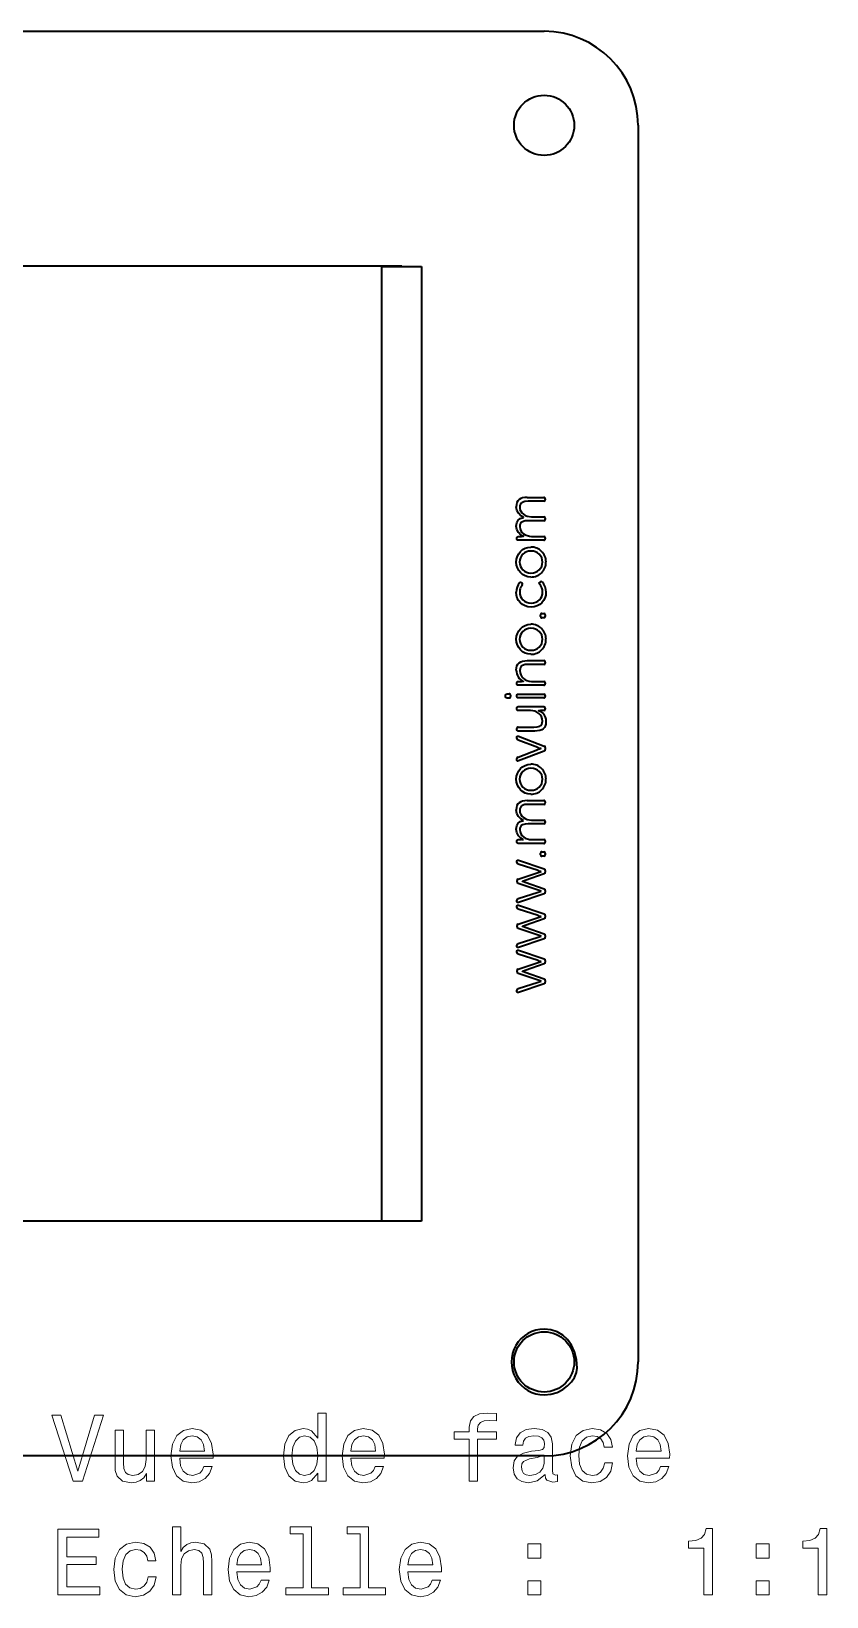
# Model space of a CAD drawing. Extents: x 465 to 886, y 287 to 578.
# Drawn here: x 595.4 to 637.7, y 375.1 to 458.4 of the extents above; entities that cross this region are included whole.
import ezdxf

# ---------------------------------------------------------------- set-up
doc = ezdxf.new("R2010")
doc.units = 0

msp = doc.modelspace()

# ---------------------------------------------------------------- linework, layer by layer
at = {"color": 7, "lineweight": 35}
for p, q in [((584.022, 458.381), (622.69, 458.381)), ((627.69, 453.381), (627.69, 387.621)), ((615.119, 445.883), (586.943, 445.883)), ((614.04, 445.876), (614.04, 395.118)), ((616.161, 445.876), (616.161, 395.112)), ((586.943, 395.118), (614.04, 395.118)), ((622.69, 382.621), (579.354, 382.621))]:
    msp.add_line(p, q, dxfattribs=at)
at = {"color": 7, "lineweight": 35, "ltscale": 0.026993}
msp.add_line((614.04, 445.876), (615.119, 445.876), dxfattribs=at)
at = {"color": 7, "lineweight": 35, "ltscale": 0.000154877}
for p, q in [((615.119, 445.876), (615.119, 445.883)), ((621.602, 423.792), (621.602, 423.798)), ((621.587, 416.41), (621.587, 416.416)), ((621.602, 415.382), (621.602, 415.388))]:
    msp.add_line(p, q, dxfattribs=at)
at = {"color": 7, "lineweight": 35, "ltscale": 0.026045}
msp.add_line((615.119, 445.876), (616.161, 445.876), dxfattribs=at)
at = {"color": 7, "lineweight": 35, "ltscale": 0.022168}
for p, q in [((621.794, 433.594), (622.681, 433.594)), ((621.794, 424.916), (622.681, 424.916)), ((621.794, 417.474), (622.681, 417.474))]:
    msp.add_line(p, q, dxfattribs=at)
at = {"color": 7, "lineweight": 35, "ltscale": 0.020894}
for p, q in [((622.681, 433.389), (621.845, 433.389)), ((622.681, 432.352), (621.845, 432.352)), ((622.681, 417.27), (621.845, 417.27)), ((622.681, 416.233), (621.845, 416.233))]:
    msp.add_line(p, q, dxfattribs=at)
at = {"color": 7, "lineweight": 35, "ltscale": 0.001352}
for p, q in [((622.756, 433.519), (622.756, 433.464)), ((621.244, 431.387), (621.244, 431.441)), ((621.244, 423.678), (621.244, 423.732)), ((622.756, 417.399), (622.756, 417.345))]:
    msp.add_line(p, q, dxfattribs=at)
at = {"color": 7, "lineweight": 35, "ltscale": 0.00015564}
for p, q in [((621.587, 432.529), (621.587, 432.536)), ((621.602, 431.501), (621.602, 431.508)), ((622.537, 420.236), (622.537, 420.242))]:
    msp.add_line(p, q, dxfattribs=at)
at = {"color": 7, "lineweight": 35, "ltscale": 0.01638}
for p, q in [((622.026, 432.557), (622.681, 432.557)), ((622.026, 431.517), (622.681, 431.517)), ((622.026, 416.437), (622.681, 416.437)), ((622.026, 415.397), (622.681, 415.397))]:
    msp.add_line(p, q, dxfattribs=at)
at = {"color": 7, "lineweight": 35, "ltscale": 0.001421}
for p, q in [((622.756, 432.484), (622.756, 432.427)), ((622.756, 424.841), (622.756, 424.784)), ((621.244, 422.337), (621.244, 422.394)), ((622.756, 416.365), (622.756, 416.308))]:
    msp.add_line(p, q, dxfattribs=at)
at = {"color": 7, "lineweight": 35, "ltscale": 0.004358}
for p, q in [((621.32, 431.513), (621.494, 431.513)), ((621.32, 423.804), (621.494, 423.804)), ((622.681, 422.268), (622.507, 422.268)), ((621.32, 415.394), (621.494, 415.394))]:
    msp.add_line(p, q, dxfattribs=at)
at = {"color": 7, "lineweight": 35, "ltscale": 0.034036}
for p, q in [((622.681, 431.312), (621.32, 431.312)), ((622.681, 423.603), (621.32, 423.603)), ((621.32, 423.137), (622.681, 423.137)), ((622.681, 422.932), (621.32, 422.932)), ((621.32, 422.467), (622.681, 422.467)), ((622.681, 415.193), (621.32, 415.193))]:
    msp.add_line(p, q, dxfattribs=at)
at = {"color": 7, "lineweight": 35, "ltscale": 0.00143}
for p, q in [((622.756, 431.445), (622.756, 431.387)), ((622.756, 423.735), (622.756, 423.678)), ((621.244, 423.008), (621.244, 423.065)), ((622.756, 423.065), (622.756, 423.008)), ((621.244, 421.243), (621.244, 421.3)), ((622.756, 415.325), (622.756, 415.268))]:
    msp.add_line(p, q, dxfattribs=at)
at = {"color": 7, "lineweight": 35, "ltscale": 0.000979538}
msp.add_line((621.482, 429.067), (621.515, 429.046), dxfattribs=at)
at = {"color": 7, "lineweight": 35, "ltscale": 0.000922733}
msp.add_line((622.467, 429.091), (622.498, 429.112), dxfattribs=at)
at = {"color": 7, "lineweight": 35, "ltscale": 0.00248}
for p, q in [((622.507, 427.254), (622.507, 427.354)), ((622.756, 427.354), (622.756, 427.254)), ((622.507, 414.583), (622.507, 414.682)), ((622.756, 414.682), (622.756, 414.583))]:
    msp.add_line(p, q, dxfattribs=at)
at = {"color": 7, "lineweight": 35, "ltscale": 0.002557}
for p, q in [((622.579, 427.426), (622.681, 427.426)), ((622.681, 427.182), (622.579, 427.182)), ((622.579, 414.754), (622.681, 414.754)), ((622.681, 414.511), (622.579, 414.511))]:
    msp.add_line(p, q, dxfattribs=at)
at = {"color": 7, "lineweight": 35, "ltscale": 0.020816}
msp.add_line((622.681, 424.712), (621.848, 424.712), dxfattribs=at)
at = {"color": 7, "lineweight": 35, "ltscale": 0.016605}
msp.add_line((622.017, 423.807), (622.681, 423.807), dxfattribs=at)
at = {"color": 7, "lineweight": 35, "ltscale": 0.001878}
for p, q in [((620.643, 422.999), (620.643, 423.074)), ((620.899, 423.074), (620.899, 422.999))]:
    msp.add_line(p, q, dxfattribs=at)
at = {"color": 7, "lineweight": 35, "ltscale": 0.002704}
for p, q in [((620.718, 423.146), (620.827, 423.146)), ((620.827, 422.926), (620.718, 422.926))]:
    msp.add_line(p, q, dxfattribs=at)
at = {"color": 7, "lineweight": 35, "ltscale": 0.016226}
msp.add_line((621.969, 422.262), (621.32, 422.262), dxfattribs=at)
at = {"color": 7, "lineweight": 35, "ltscale": 0.000145721}
msp.add_line((622.399, 422.277), (622.399, 422.271), dxfattribs=at)
at = {"color": 7, "lineweight": 35, "ltscale": 0.001353}
for p, q in [((622.756, 422.394), (622.756, 422.34)), ((621.244, 415.268), (621.244, 415.322))]:
    msp.add_line(p, q, dxfattribs=at)
at = {"color": 7, "lineweight": 35, "ltscale": 0.020808}
msp.add_line((621.32, 421.376), (622.152, 421.376), dxfattribs=at)
at = {"color": 7, "lineweight": 35, "ltscale": 0.001576}
for p, q in [((621.244, 420.774), (621.244, 420.837)), ((621.244, 414.18), (621.244, 414.243)), ((621.244, 412.115), (621.244, 412.178)), ((621.244, 411.788), (621.244, 411.851)), ((621.244, 409.723), (621.244, 409.786)), ((621.244, 409.395), (621.244, 409.458)), ((621.244, 407.33), (621.244, 407.393))]:
    msp.add_line(p, q, dxfattribs=at)
at = {"color": 7, "lineweight": 35, "ltscale": 0.028041}
msp.add_line((622.353, 420.296), (621.304, 420.693), dxfattribs=at)
at = {"color": 7, "lineweight": 35, "ltscale": 0.02216}
msp.add_line((622.206, 421.171), (621.32, 421.171), dxfattribs=at)
at = {"color": 7, "lineweight": 35, "ltscale": 0.036629}
msp.add_line((621.332, 420.898), (622.699, 420.372), dxfattribs=at)
at = {"color": 7, "lineweight": 35, "ltscale": 0.001653}
msp.add_line((621.244, 419.638), (621.244, 419.704), dxfattribs=at)
at = {"color": 7, "lineweight": 35, "ltscale": 0.028065}
msp.add_line((621.304, 419.786), (622.353, 420.185), dxfattribs=at)
at = {"color": 7, "lineweight": 35, "ltscale": 0.036627}
msp.add_line((622.699, 420.107), (621.332, 419.581), dxfattribs=at)
at = {"color": 7, "lineweight": 35, "ltscale": 0.002472}
msp.add_line((622.756, 420.29), (622.756, 420.191), dxfattribs=at)
at = {"color": 7, "lineweight": 35, "ltscale": 0.027964}
for p, q in [((622.371, 413.75), (621.307, 414.096)), ((622.371, 411.358), (621.307, 411.703)), ((622.371, 408.965), (621.307, 409.311))]:
    msp.add_line(p, q, dxfattribs=at)
at = {"color": 7, "lineweight": 35, "ltscale": 0.036023}
for p, q in [((621.328, 414.303), (622.693, 413.84)), ((622.693, 412.515), (621.328, 412.052)), ((621.328, 411.911), (622.693, 411.448)), ((622.693, 410.122), (621.328, 409.66)), ((621.328, 409.518), (622.693, 409.055)), ((622.693, 407.73), (621.328, 407.267))]:
    msp.add_line(p, q, dxfattribs=at)
at = {"color": 7, "lineweight": 35, "ltscale": 0.002325}
for p, q in [((622.756, 413.756), (622.756, 413.663)), ((622.756, 411.364), (622.756, 411.271)), ((622.756, 408.971), (622.756, 408.878))]:
    msp.add_line(p, q, dxfattribs=at)
at = {"color": 7, "lineweight": 35, "ltscale": 0.001801}
for p, q in [((621.25, 413.143), (621.25, 413.215)), ((621.25, 410.751), (621.25, 410.823))]:
    msp.add_line(p, q, dxfattribs=at)
at = {"color": 7, "lineweight": 35, "ltscale": 0.027938}
for p, q in [((621.311, 413.299), (622.371, 413.651)), ((621.311, 410.907), (622.371, 411.259)), ((621.311, 408.514), (622.371, 408.866))]:
    msp.add_line(p, q, dxfattribs=at)
at = {"color": 7, "lineweight": 35, "ltscale": 0.027936}
for p, q in [((622.371, 412.707), (621.311, 413.059)), ((622.371, 410.315), (621.311, 410.666))]:
    msp.add_line(p, q, dxfattribs=at)
at = {"color": 7, "lineweight": 35, "ltscale": 0.000146484}
for p, q in [((621.518, 413.182), (621.518, 413.176)), ((622.534, 413.699), (622.534, 413.705)), ((622.534, 412.653), (622.534, 412.659)), ((622.534, 411.307), (622.534, 411.313)), ((621.518, 410.79), (621.518, 410.784)), ((622.534, 410.261), (622.534, 410.267)), ((622.534, 408.914), (622.534, 408.92)), ((621.518, 408.397), (621.518, 408.391)), ((622.534, 407.868), (622.534, 407.874))]:
    msp.add_line(p, q, dxfattribs=at)
at = {"color": 7, "lineweight": 35, "ltscale": 0.026805}
for p, q in [((622.693, 413.579), (621.68, 413.227)), ((622.693, 411.187), (621.68, 410.835)), ((622.693, 408.794), (621.68, 408.442))]:
    msp.add_line(p, q, dxfattribs=at)
at = {"color": 7, "lineweight": 35, "ltscale": 0.02678}
for p, q in [((621.68, 413.128), (622.693, 412.779)), ((621.68, 410.736), (622.693, 410.387)), ((621.68, 408.343), (622.693, 407.994))]:
    msp.add_line(p, q, dxfattribs=at)
at = {"color": 7, "lineweight": 35, "ltscale": 0.001467}
for p, q in [((622.371, 413.651), (622.427, 413.669)), ((622.371, 411.259), (622.427, 411.277)), ((622.371, 408.866), (622.427, 408.884))]:
    msp.add_line(p, q, dxfattribs=at)
at = {"color": 7, "lineweight": 35, "ltscale": 0.002766}
for p, q in [((622.427, 413.669), (622.534, 413.699)), ((622.427, 411.277), (622.534, 411.307)), ((622.427, 408.884), (622.534, 408.914))]:
    msp.add_line(p, q, dxfattribs=at)
at = {"color": 7, "lineweight": 35, "ltscale": 0.027966}
for p, q in [((621.307, 412.262), (622.371, 412.608)), ((621.307, 409.87), (622.371, 410.216)), ((621.307, 407.477), (622.371, 407.823))]:
    msp.add_line(p, q, dxfattribs=at)
at = {"color": 7, "lineweight": 35, "ltscale": 0.001469}
for p, q in [((622.427, 412.689), (622.371, 412.707)), ((622.427, 410.297), (622.371, 410.315)), ((622.427, 407.904), (622.371, 407.922))]:
    msp.add_line(p, q, dxfattribs=at)
at = {"color": 7, "lineweight": 35, "ltscale": 0.004211}
for p, q in [((622.371, 412.608), (622.534, 412.653)), ((622.371, 410.216), (622.534, 410.261)), ((622.371, 407.823), (622.534, 407.868))]:
    msp.add_line(p, q, dxfattribs=at)
at = {"color": 7, "lineweight": 35, "ltscale": 0.002764}
for p, q in [((622.534, 412.659), (622.427, 412.689)), ((622.534, 410.267), (622.427, 410.297))]:
    msp.add_line(p, q, dxfattribs=at)
at = {"color": 7, "lineweight": 35, "ltscale": 0.002334}
for p, q in [((622.756, 412.695), (622.756, 412.602)), ((622.756, 410.303), (622.756, 410.21))]:
    msp.add_line(p, q, dxfattribs=at)
at = {"color": 7, "lineweight": 35, "ltscale": 0.0018}
msp.add_line((621.25, 408.358), (621.25, 408.43), dxfattribs=at)
at = {"color": 7, "lineweight": 35, "ltscale": 0.027935}
msp.add_line((622.371, 407.922), (621.311, 408.274), dxfattribs=at)
at = {"color": 7, "lineweight": 35, "ltscale": 0.002765}
msp.add_line((622.534, 407.874), (622.427, 407.904), dxfattribs=at)
at = {"color": 7, "lineweight": 35, "ltscale": 0.002335}
msp.add_line((622.756, 407.91), (622.756, 407.817), dxfattribs=at)
at = {"color": 7, "lineweight": 35, "ltscale": 0.000172424}
msp.add_line((614.04, 395.112), (614.04, 395.118), dxfattribs=at)
at = {"color": 7, "lineweight": 35, "ltscale": 0.053038}
msp.add_line((616.161, 395.112), (614.04, 395.112), dxfattribs=at)
at = {"color": 7, "lineweight": 35}
for points in [[(621.587, 432.536), (621.447, 432.621), (621.326, 432.75), (621.24, 432.91), (621.208, 433.092)], [(621.845, 433.389), (621.671, 433.377), (621.528, 433.329), (621.473, 433.286), (621.431, 433.23), (621.404, 433.157), (621.395, 433.064)], [(621.395, 433.064), (621.408, 432.955), (621.449, 432.857), (621.512, 432.77), (621.593, 432.696), (621.689, 432.637), (621.796, 432.593), (622.026, 432.557)], [(621.208, 432.064), (621.232, 432.249), (621.303, 432.385), (621.421, 432.477), (621.587, 432.529)], [(621.602, 431.508), (621.455, 431.592), (621.328, 431.724), (621.241, 431.886), (621.217, 431.974), (621.208, 432.064)], [(621.845, 432.352), (621.68, 432.343), (621.536, 432.301), (621.478, 432.261), (621.434, 432.205), (621.405, 432.131), (621.394, 432.033)], [(621.244, 431.441), (621.253, 431.482), (621.278, 431.506), (621.32, 431.513)], [(621.32, 431.312), (621.278, 431.321), (621.253, 431.346), (621.244, 431.387)], [(621.394, 432.033), (621.409, 431.924), (621.45, 431.823), (621.514, 431.734), (621.596, 431.659), (621.692, 431.599), (621.912, 431.526), (622.026, 431.517)], [(621.208, 430.155), (621.224, 430.315), (621.268, 430.466), (621.339, 430.602), (621.434, 430.72), (621.549, 430.817), (621.682, 430.891), (621.83, 430.938), (621.993, 430.955)], [(621.993, 430.744), (621.868, 430.732), (621.754, 430.697), (621.651, 430.643), (621.563, 430.571), (621.491, 430.485), (621.437, 430.385), (621.403, 430.274), (621.391, 430.157), (621.403, 430.039), (621.437, 429.928), (621.491, 429.828), (621.563, 429.742), (621.651, 429.67), (621.754, 429.615), (621.868, 429.58), (621.993, 429.569)], [(621.993, 429.569), (622.12, 429.58), (622.238, 429.615), (622.343, 429.67), (622.433, 429.742), (622.507, 429.828), (622.562, 429.928), (622.597, 430.039), (622.609, 430.157), (622.597, 430.274), (622.562, 430.385), (622.507, 430.485), (622.433, 430.571), (622.343, 430.643), (622.238, 430.697), (622.12, 430.732), (621.993, 430.744)], [(621.993, 429.358), (621.831, 429.374), (621.682, 429.422), (621.549, 429.496), (621.434, 429.593), (621.339, 429.71), (621.268, 429.845), (621.224, 429.995), (621.208, 430.155)], [(621.38, 429.058), (621.41, 429.083), (621.444, 429.086), (621.482, 429.067)], [(622.45, 428.992), (622.432, 429.028), (622.438, 429.061), (622.467, 429.091)], [(622.002, 427.762), (621.834, 427.778), (621.682, 427.824), (621.546, 427.897), (621.431, 427.993), (621.337, 428.109), (621.267, 428.243), (621.223, 428.394), (621.208, 428.556)], [(621.392, 428.562), (621.403, 428.442), (621.437, 428.33), (621.49, 428.23), (621.561, 428.143), (621.65, 428.072), (621.754, 428.018), (621.872, 427.984), (622.002, 427.973)], [(622.002, 427.973), (622.131, 427.984), (622.248, 428.018), (622.352, 428.072), (622.439, 428.143), (622.51, 428.23), (622.564, 428.331), (622.598, 428.443), (622.609, 428.565)], [(622.792, 428.556), (622.778, 428.393), (622.735, 428.242), (622.666, 428.106), (622.573, 427.989), (622.458, 427.894), (622.323, 427.823), (622.171, 427.778), (622.002, 427.762)], [(621.208, 426.049), (621.224, 426.21), (621.268, 426.36), (621.339, 426.496), (621.434, 426.614), (621.549, 426.712), (621.682, 426.786), (621.83, 426.833), (621.993, 426.849)], [(621.993, 426.639), (621.868, 426.626), (621.754, 426.592), (621.651, 426.537), (621.563, 426.466), (621.491, 426.379), (621.437, 426.28), (621.403, 426.169), (621.391, 426.052), (621.403, 425.934), (621.437, 425.822), (621.491, 425.722), (621.563, 425.636), (621.651, 425.565), (621.754, 425.51), (621.868, 425.475), (621.993, 425.463)], [(621.993, 425.463), (622.12, 425.475), (622.238, 425.51), (622.343, 425.565), (622.433, 425.636), (622.507, 425.722), (622.562, 425.822), (622.597, 425.934), (622.609, 426.052), (622.597, 426.169), (622.562, 426.28), (622.507, 426.379), (622.433, 426.466), (622.343, 426.537), (622.238, 426.592), (622.12, 426.626), (621.993, 426.639)], [(621.993, 425.253), (621.831, 425.269), (621.682, 425.316), (621.549, 425.39), (621.434, 425.487), (621.339, 425.605), (621.268, 425.74), (621.224, 425.889), (621.208, 426.049)], [(621.208, 424.408), (621.218, 424.538), (621.247, 424.646), (621.295, 424.733), (621.362, 424.802), (621.445, 424.854), (621.546, 424.889), (621.794, 424.916)], [(621.848, 424.712), (621.677, 424.701), (621.534, 424.656), (621.479, 424.614), (621.437, 424.555), (621.41, 424.479), (621.401, 424.381)], [(621.244, 423.732), (621.253, 423.772), (621.278, 423.796), (621.32, 423.804)], [(621.401, 424.381), (621.412, 424.265), (621.447, 424.156), (621.503, 424.058), (621.577, 423.974), (621.667, 423.905), (621.772, 423.852), (621.889, 423.819), (622.017, 423.807)], [(620.643, 423.074), (620.652, 423.114), (620.677, 423.138), (620.718, 423.146)], [(620.718, 422.926), (620.677, 422.934), (620.652, 422.958), (620.643, 422.999)], [(621.32, 423.603), (621.278, 423.611), (621.253, 423.636), (621.244, 423.678)], [(621.244, 423.065), (621.253, 423.105), (621.278, 423.129), (621.32, 423.137)], [(621.32, 422.932), (621.278, 422.941), (621.253, 422.966), (621.244, 423.008)], [(621.244, 422.394), (621.253, 422.435), (621.278, 422.459), (621.32, 422.467)], [(621.32, 422.262), (621.278, 422.27), (621.253, 422.296), (621.244, 422.337)], [(622.6, 421.703), (622.586, 421.826), (622.547, 421.936), (622.487, 422.032), (622.408, 422.112), (622.313, 422.176), (622.206, 422.223), (622.09, 422.252), (621.969, 422.262)], [(622.399, 422.271), (622.522, 422.201), (622.651, 422.077), (622.751, 421.903), (622.782, 421.796), (622.792, 421.676)], [(621.32, 421.171), (621.278, 421.179), (621.253, 421.203), (621.244, 421.243)], [(622.152, 421.376), (622.324, 421.386), (622.466, 421.43), (622.522, 421.471), (622.564, 421.529), (622.591, 421.606), (622.6, 421.703)], [(622.792, 421.676), (622.782, 421.542), (622.751, 421.432), (622.708, 421.352), (622.648, 421.288), (622.566, 421.236), (622.465, 421.2), (622.206, 421.171)], [(621.244, 420.837), (621.249, 420.872), (621.254, 420.884), (621.266, 420.898), (621.283, 420.904), (621.332, 420.898)], [(621.332, 419.581), (621.284, 419.574), (621.267, 419.581), (621.249, 419.606), (621.244, 419.638)], [(621.208, 418.607), (621.224, 418.768), (621.268, 418.918), (621.339, 419.054), (621.434, 419.172), (621.549, 419.27), (621.682, 419.343), (621.83, 419.39), (621.993, 419.407)], [(621.993, 419.196), (621.868, 419.184), (621.754, 419.15), (621.651, 419.095), (621.563, 419.023), (621.491, 418.937), (621.437, 418.837), (621.403, 418.727), (621.391, 418.61), (621.403, 418.492), (621.437, 418.38), (621.491, 418.28), (621.563, 418.194), (621.651, 418.122), (621.754, 418.067), (621.868, 418.033), (621.993, 418.021)], [(621.993, 418.021), (622.12, 418.033), (622.238, 418.067), (622.343, 418.122), (622.433, 418.194), (622.507, 418.28), (622.562, 418.38), (622.597, 418.492), (622.609, 418.61), (622.597, 418.727), (622.562, 418.837), (622.507, 418.937), (622.433, 419.023), (622.343, 419.095), (622.238, 419.15), (622.12, 419.184), (621.993, 419.196)], [(621.993, 417.81), (621.831, 417.826), (621.682, 417.874), (621.549, 417.948), (621.434, 418.045), (621.339, 418.163), (621.268, 418.297), (621.224, 418.447), (621.208, 418.607)], [(621.845, 417.27), (621.671, 417.258), (621.528, 417.21), (621.473, 417.167), (621.431, 417.11), (621.404, 417.037), (621.395, 416.945)], [(621.587, 416.416), (621.447, 416.502), (621.326, 416.631), (621.24, 416.79), (621.208, 416.972)], [(621.208, 415.944), (621.232, 416.13), (621.303, 416.266), (621.421, 416.358), (621.587, 416.41)], [(621.845, 416.233), (621.68, 416.224), (621.536, 416.182), (621.478, 416.141), (621.434, 416.085), (621.405, 416.011), (621.394, 415.914)], [(621.395, 416.945), (621.408, 416.836), (621.449, 416.738), (621.512, 416.651), (621.593, 416.577), (621.689, 416.517), (621.796, 416.473), (622.026, 416.437)], [(621.602, 415.388), (621.455, 415.472), (621.328, 415.605), (621.241, 415.767), (621.217, 415.855), (621.208, 415.944)], [(621.244, 415.322), (621.253, 415.362), (621.278, 415.386), (621.32, 415.394)], [(621.394, 415.914), (621.409, 415.805), (621.45, 415.704), (621.514, 415.615), (621.596, 415.54), (621.692, 415.48), (621.912, 415.407), (622.026, 415.397)], [(621.32, 415.193), (621.278, 415.201), (621.253, 415.226), (621.244, 415.268)], [(621.244, 414.243), (621.254, 414.287), (621.282, 414.307), (621.328, 414.303)], [(621.328, 412.052), (621.282, 412.048), (621.254, 412.069), (621.244, 412.115)], [(621.244, 411.851), (621.254, 411.895), (621.282, 411.915), (621.328, 411.911)], [(621.328, 409.66), (621.282, 409.656), (621.254, 409.677), (621.244, 409.723)], [(621.244, 409.458), (621.254, 409.502), (621.282, 409.522), (621.328, 409.518)], [(621.328, 407.267), (621.282, 407.263), (621.254, 407.284), (621.244, 407.33)], [(624.455, 387.296), (624.419, 387.755), (624.317, 388.164), (624.156, 388.518), (623.942, 388.816), (623.683, 389.053), (623.386, 389.226), (623.058, 389.332), (622.705, 389.368)], [(622.705, 385.869), (623.058, 385.904), (623.386, 386.001), (623.683, 386.151), (623.942, 386.341), (624.156, 386.562), (624.317, 386.801), (624.419, 387.05), (624.455, 387.296)]]:
    msp.add_lwpolyline(points, dxfattribs=at)
at = {"color": 7, "lineweight": 13}
for points in [[(598.766, 384.784), (597.889, 381.804), (596.986, 384.784), (596.507, 384.784), (597.637, 381.279), (598.141, 381.279), (599.245, 384.784)], [(610.653, 381.698), (610.653, 381.279), (611.097, 381.279), (611.097, 384.9), (610.658, 384.9), (610.658, 383.574), (610.32, 383.957), (610.113, 384.048), (609.876, 384.083), (609.448, 383.983), (609.115, 383.7), (608.898, 383.246), (608.822, 382.636), (608.898, 382.026), (609.115, 381.567), (609.448, 381.279), (609.876, 381.184), (610.113, 381.219), (610.325, 381.31)], [(618.712, 383.519), (618.712, 381.279), (619.156, 381.279), (619.156, 383.519), (620.165, 383.519), (620.165, 383.897), (619.156, 383.897), (619.156, 384.063), (619.191, 384.265), (619.307, 384.401), (619.504, 384.482), (619.786, 384.512), (620.165, 384.492), (620.165, 384.875), (619.685, 384.9), (619.252, 384.855), (618.949, 384.719), (618.768, 384.482), (618.712, 384.144), (618.712, 383.897), (617.9, 383.897), (617.9, 383.519)], [(601.969, 383.988), (601.525, 383.988), (601.525, 382.424), (601.474, 382.061), (601.328, 381.799), (601.101, 381.637), (600.804, 381.587), (600.567, 381.627), (600.415, 381.748), (600.33, 381.955), (600.309, 382.248), (600.309, 383.988), (599.866, 383.988), (599.866, 382.207), (599.881, 381.849), (599.977, 381.552), (600.269, 381.279), (600.738, 381.184), (600.99, 381.219), (601.207, 381.31), (601.394, 381.466), (601.545, 381.693), (601.545, 381.279), (601.969, 381.279)], [(603.305, 382.505), (605.08, 382.505), (605.085, 382.712), (605.005, 383.292), (604.783, 383.725), (604.43, 383.988), (603.961, 384.083), (603.502, 383.983), (603.149, 383.7), (602.922, 383.241), (602.841, 382.636), (602.917, 382.016), (603.144, 381.562), (603.492, 381.279), (603.946, 381.184), (604.339, 381.249), (604.662, 381.421), (604.899, 381.693), (605.035, 382.056), (604.596, 382.056), (604.505, 381.854), (604.374, 381.703), (604.001, 381.582), (603.714, 381.637), (603.497, 381.814), (603.356, 382.101), (603.305, 382.49)], [(612.413, 382.505), (614.188, 382.505), (614.193, 382.712), (614.113, 383.292), (613.891, 383.725), (613.538, 383.988), (613.069, 384.083), (612.61, 383.983), (612.257, 383.7), (612.03, 383.241), (611.949, 382.636), (612.025, 382.016), (612.252, 381.562), (612.6, 381.279), (613.054, 381.184), (613.447, 381.249), (613.77, 381.421), (614.007, 381.693), (614.143, 382.056), (613.704, 382.056), (613.613, 381.854), (613.482, 381.703), (613.109, 381.582), (612.822, 381.637), (612.605, 381.814), (612.464, 382.101), (612.413, 382.49)], [(622.742, 381.632), (622.742, 381.617), (622.767, 381.446), (622.843, 381.325), (623.16, 381.229), (623.407, 381.269), (623.407, 381.612), (623.302, 381.597), (623.16, 381.663), (623.135, 381.864), (623.135, 383.266), (623.075, 383.624), (622.898, 383.877), (622.59, 384.028), (622.157, 384.083), (621.733, 384.023), (621.42, 383.851), (621.224, 383.584), (621.158, 383.231), (621.158, 383.201), (621.557, 383.201), (621.592, 383.413), (621.703, 383.564), (621.884, 383.655), (622.142, 383.69), (622.389, 383.665), (622.565, 383.589), (622.671, 383.458), (622.706, 383.277), (622.686, 383.065), (622.606, 382.959), (622.404, 382.908), (622.026, 382.868), (621.592, 382.777), (621.284, 382.616), (621.103, 382.364), (621.047, 381.99), (621.098, 381.658), (621.254, 381.411), (621.506, 381.254), (621.854, 381.199), (622.323, 381.305)], [(625.894, 383.09), (626.332, 383.09), (626.242, 383.493), (626.025, 383.811), (625.687, 384.008), (625.248, 384.083), (624.764, 383.983), (624.396, 383.7), (624.164, 383.241), (624.083, 382.626), (624.159, 382.016), (624.386, 381.562), (624.744, 381.279), (625.233, 381.184), (625.667, 381.259), (626.005, 381.471), (626.237, 381.804), (626.338, 382.248), (625.914, 382.248), (625.838, 381.965), (625.697, 381.753), (625.495, 381.622), (625.248, 381.582), (624.941, 381.648), (624.719, 381.849), (624.582, 382.177), (624.537, 382.641), (624.582, 383.095), (624.724, 383.423), (624.951, 383.624), (625.248, 383.695), (625.51, 383.65), (625.707, 383.534), (625.838, 383.342)], [(627.593, 382.505), (629.369, 382.505), (629.374, 382.712), (629.293, 383.292), (629.071, 383.725), (628.718, 383.988), (628.249, 384.083), (627.79, 383.983), (627.437, 383.7), (627.21, 383.241), (627.129, 382.636), (627.205, 382.016), (627.432, 381.562), (627.78, 381.279), (628.234, 381.184), (628.627, 381.249), (628.95, 381.421), (629.187, 381.693), (629.323, 382.056), (628.884, 382.056), (628.794, 381.854), (628.662, 381.703), (628.289, 381.582), (628.002, 381.637), (627.785, 381.814), (627.644, 382.101), (627.593, 382.49)], [(603.305, 382.878), (603.361, 383.226), (603.497, 383.483), (603.703, 383.64), (603.976, 383.695), (604.243, 383.64), (604.45, 383.483), (604.576, 383.226), (604.621, 382.878)], [(609.952, 383.685), (610.245, 383.614), (610.466, 383.418), (610.598, 383.09), (610.648, 382.636), (610.598, 382.177), (610.466, 381.849), (610.245, 381.648), (609.952, 381.582), (609.675, 381.648), (609.463, 381.849), (609.322, 382.182), (609.276, 382.636), (609.322, 383.085), (609.463, 383.413), (609.675, 383.614)], [(612.413, 382.878), (612.469, 383.226), (612.605, 383.483), (612.812, 383.64), (613.084, 383.695), (613.351, 383.64), (613.558, 383.483), (613.684, 383.226), (613.729, 382.878)], [(627.593, 382.878), (627.649, 383.226), (627.785, 383.483), (627.992, 383.64), (628.264, 383.695), (628.531, 383.64), (628.738, 383.483), (628.864, 383.226), (628.91, 382.878)], [(622.691, 382.228), (622.631, 381.965), (622.469, 381.764), (622.227, 381.632), (621.93, 381.587), (621.738, 381.612), (621.602, 381.693), (621.516, 381.834), (621.491, 382.031), (621.511, 382.207), (621.592, 382.333), (621.915, 382.475), (622.323, 382.535), (622.691, 382.656)], [(602.917, 375.233), (603.361, 375.233), (603.361, 376.796), (603.406, 377.154), (603.552, 377.416), (603.779, 377.578), (604.082, 377.638), (604.324, 377.588), (604.475, 377.452), (604.551, 377.225), (604.576, 376.922), (604.576, 375.233), (605.02, 375.233), (605.02, 377.013), (605, 377.371), (604.909, 377.668), (604.611, 377.941), (604.147, 378.037), (603.895, 378.001), (603.678, 377.905), (603.497, 377.754), (603.361, 377.547), (603.361, 378.854), (602.917, 378.854)], [(609.871, 378.48), (609.871, 375.606), (608.959, 375.606), (608.959, 375.233), (611.223, 375.233), (611.223, 375.606), (610.315, 375.606), (610.315, 378.854), (609.175, 378.854), (609.175, 378.48)], [(612.907, 378.48), (612.907, 375.606), (611.995, 375.606), (611.995, 375.233), (614.259, 375.233), (614.259, 375.606), (613.351, 375.606), (613.351, 378.854), (612.211, 378.854), (612.211, 378.48)], [(596.83, 375.233), (599.049, 375.233), (599.049, 375.656), (597.294, 375.656), (597.294, 376.841), (598.857, 376.841), (598.857, 377.26), (597.294, 377.26), (597.294, 378.309), (599.008, 378.309), (599.008, 378.733), (596.83, 378.733)], [(601.606, 377.043), (602.044, 377.043), (601.953, 377.447), (601.737, 377.764), (601.399, 377.961), (600.96, 378.037), (600.476, 377.936), (600.108, 377.653), (599.876, 377.194), (599.795, 376.579), (599.871, 375.969), (600.098, 375.515), (600.456, 375.233), (600.945, 375.137), (601.379, 375.212), (601.716, 375.424), (601.948, 375.757), (602.049, 376.201), (601.626, 376.201), (601.55, 375.918), (601.409, 375.707), (601.207, 375.575), (600.96, 375.535), (600.652, 375.601), (600.43, 375.802), (600.294, 376.13), (600.249, 376.594), (600.294, 377.048), (600.435, 377.376), (600.662, 377.578), (600.96, 377.648), (601.222, 377.603), (601.419, 377.487), (601.55, 377.295)], [(606.341, 376.458), (608.116, 376.458), (608.121, 376.665), (608.041, 377.245), (607.819, 377.678), (607.466, 377.941), (606.997, 378.037), (606.538, 377.936), (606.185, 377.653), (605.958, 377.194), (605.877, 376.589), (605.953, 375.969), (606.18, 375.515), (606.528, 375.233), (606.982, 375.137), (607.375, 375.202), (607.698, 375.374), (607.935, 375.646), (608.071, 376.009), (607.632, 376.009), (607.541, 375.807), (607.41, 375.656), (607.037, 375.535), (606.75, 375.591), (606.533, 375.767), (606.392, 376.055), (606.341, 376.443)], [(615.449, 376.458), (617.224, 376.458), (617.229, 376.665), (617.149, 377.245), (616.927, 377.678), (616.574, 377.941), (616.105, 378.037), (615.646, 377.936), (615.293, 377.653), (615.066, 377.194), (614.985, 376.589), (615.061, 375.969), (615.288, 375.515), (615.636, 375.233), (616.09, 375.137), (616.483, 375.202), (616.806, 375.374), (617.043, 375.646), (617.179, 376.009), (616.74, 376.009), (616.649, 375.807), (616.518, 375.656), (616.145, 375.535), (615.858, 375.591), (615.641, 375.767), (615.5, 376.055), (615.449, 376.443)], [(621.829, 377.189), (622.525, 377.189), (622.525, 377.941), (621.829, 377.941)], [(631.194, 375.233), (631.653, 375.233), (631.653, 378.758), (631.31, 378.758), (631.219, 378.45), (631.038, 378.243), (630.76, 378.122), (630.377, 378.082), (630.377, 377.724), (631.194, 377.724)], [(633.973, 377.189), (634.669, 377.189), (634.669, 377.941), (633.973, 377.941)], [(637.266, 375.233), (637.725, 375.233), (637.725, 378.758), (637.382, 378.758), (637.291, 378.45), (637.11, 378.243), (636.832, 378.122), (636.449, 378.082), (636.449, 377.724), (637.266, 377.724)], [(606.341, 376.831), (606.397, 377.179), (606.533, 377.436), (606.74, 377.593), (607.012, 377.648), (607.279, 377.593), (607.486, 377.436), (607.612, 377.179), (607.657, 376.831)], [(615.449, 376.831), (615.505, 377.179), (615.641, 377.436), (615.848, 377.593), (616.12, 377.648), (616.387, 377.593), (616.594, 377.436), (616.72, 377.179), (616.766, 376.831)], [(621.829, 375.233), (622.525, 375.233), (622.525, 375.984), (621.829, 375.984)], [(633.973, 375.233), (634.669, 375.233), (634.669, 375.984), (633.973, 375.984)]]:
    msp.add_lwpolyline(points, close=True, dxfattribs=at)
at = {"color": 7, "lineweight": 35}
for centre in [(622.69, 453.381), (622.69, 387.621)]:
    msp.add_circle(centre, 1.6, dxfattribs=at)
for centre, radius, start, end in [((622.69, 453.381), 5, 0, 90), ((622.691, 433.529), 0.0649, 351.21496, 98.78504), ((621.503, 431.105), 0.409, 76.03028, 91.32696), ((622.691, 431.377), 0.0647, 261.04026, 8.95921), ((622.003, 430.164), 0.79, 359.56009, 90.6812), ((622.002, 430.149), 0.79, 269.33153, 0.65234), ((622.006, 428.563), 0.798, 141.72483, 180.54644), ((621.899, 428.579), 0.507, 154.64768, 181.94232), ((622.395, 428.327), 1.062, 144.51661, 153.8024), ((621.943, 428.559), 0.667, 0.54129, 40.50725), ((621.958, 428.56), 0.835, 359.70799, 39.74417), ((622.569, 427.363), 0.0623, 81.31962, 189.00009), ((622.569, 427.245), 0.0622, 171.21996, 278.78003), ((622.003, 426.058), 0.79, 359.56009, 90.6812), ((622.002, 426.043), 0.79, 269.33153, 0.65234), ((622.691, 424.851), 0.0647, 351.04079, 98.95974), ((621.88, 424.411), 0.673, 180.2043, 245.55631), ((621.503, 423.395), 0.409, 76.03028, 91.32696), ((620.836, 423.083), 0.0622, 351.21996, 98.78003), ((620.836, 422.989), 0.0623, 261.31961, 9.00009), ((622.691, 423.668), 0.0647, 261.04026, 8.95921), ((622.691, 422.997), 0.0647, 261.04026, 8.95921), ((622.483, 422.64), 0.372, 256.94108, 273.70884), ((621.309, 421.311), 0.0647, 81.04079, 188.95974), ((621.321, 420.768), 0.0762, 175.21977, 257.5673), ((621.321, 419.71), 0.0767, 102.66464, 184.60525), ((622.726, 421.224), 0.999, 248.12481, 259.09992), ((622.841, 418.801), 1.467, 101.98524, 109.42007), ((622.68, 420.298), 0.0759, 354.27571, 75.57145), ((622.675, 420.185), 0.0811, 287.24212, 4.78183), ((622.003, 418.616), 0.79, 359.56009, 90.6812), ((622.002, 418.601), 0.79, 269.33153, 0.65234), ((622.691, 417.409), 0.0649, 351.21496, 98.78504), ((621.503, 414.985), 0.409, 76.03028, 91.32696), ((622.569, 414.692), 0.0623, 81.31962, 189.00009), ((622.569, 414.573), 0.0622, 171.21996, 278.78003), ((622.691, 415.258), 0.0647, 261.04026, 8.95921), ((621.324, 414.173), 0.0791, 175.19844, 258.2328), ((622.712, 414.657), 0.969, 249.43808, 259.41053), ((622.677, 413.763), 0.0791, 355.19844, 78.2328), ((621.329, 413.223), 0.0782, 103.34726, 185.71547), ((621.329, 413.135), 0.0786, 174.26624, 256.41091), ((621.306, 414.239), 1.078, 281.35552, 290.3134), ((620.884, 410.749), 2.508, 71.48521, 75.35253), ((622.677, 413.656), 0.0787, 281.52814, 4.77622), ((621.323, 412.185), 0.0787, 101.52814, 184.77622), ((622.677, 412.702), 0.0787, 355.22378, 78.47186), ((622.672, 412.596), 0.0836, 284.24566, 3.93747), ((621.324, 411.781), 0.0791, 175.19844, 258.2328), ((622.712, 412.265), 0.969, 249.43808, 259.41053), ((622.677, 411.37), 0.0791, 355.19844, 78.2328), ((622.677, 411.264), 0.0787, 281.52814, 4.77622), ((621.329, 410.831), 0.0782, 103.34726, 185.71547), ((621.329, 410.743), 0.0786, 174.26624, 256.41091), ((621.306, 411.846), 1.078, 281.35552, 290.3134), ((620.884, 408.357), 2.508, 71.48521, 75.35253), ((621.323, 409.792), 0.0787, 101.52814, 184.77622), ((622.677, 410.309), 0.0787, 355.22378, 78.47186), ((622.672, 410.204), 0.0836, 284.24566, 3.93747), ((621.324, 409.388), 0.0791, 175.19844, 258.2328), ((622.712, 409.872), 0.969, 249.43808, 259.41053), ((622.677, 408.978), 0.0791, 355.19844, 78.2328), ((622.677, 408.871), 0.0787, 281.52814, 4.77622), ((621.329, 408.438), 0.0782, 103.34726, 185.71547), ((621.329, 408.35), 0.0786, 174.26624, 256.41091), ((621.306, 409.454), 1.078, 281.35552, 290.3134), ((620.884, 405.964), 2.508, 71.48521, 75.35253), ((622.677, 407.917), 0.0787, 355.22378, 78.47186), ((621.323, 407.4), 0.0787, 101.52814, 184.77622), ((622.672, 407.811), 0.0836, 284.24566, 3.93747), ((622.704, 387.619), 1.75, 89.97946, 270.02306), ((622.69, 387.621), 5, 270, 360)]:
    msp.add_arc(centre, radius, start, end, dxfattribs=at)
for centre, major_axis, ratio, start_param, end_param in [((709.322, 342.052), (87.992, -91.401), 0.050662, 3.135182, 3.194202), ((739.595, 326.285), (118.294, -107.14), 0.050956, 3.08539, 3.131565), ((614.55, 441.633), (8.187, -8.225), 0.067801, 6.215799, 6.351195), ((614.55, 424.652), (8.189, 7.885), 0.067754, 6.218033, 6.353429), ((614.55, 440.596), (8.187, -8.225), 0.067801, 6.215799, 6.351195), ((618.732, 427.658), (4.007, 3.839), 0.096964, 6.190565, 6.384062), ((608.62, 425.143), (12.926, 3.866), 0.061201, 6.212159, 6.336106), ((622.072, 422.324), (-0.472, -6.801), 0.096067, 3.052809, 3.210208), ((614.55, 419.521), (8.189, 7.885), 0.067754, 6.218033, 6.353429), ((618.732, 431.04), (4.007, -3.839), 0.096964, 6.182309, 6.375806), ((614.55, 432.617), (8.189, -7.885), 0.067754, 6.212941, 6.348338), ((618.732, 419.949), (4.007, 3.839), 0.096964, 6.190565, 6.384062), ((618.732, 419.279), (4.007, 3.839), 0.096964, 6.190565, 6.384062), ((614.55, 414.562), (8.189, 7.885), 0.067754, 6.218033, 6.353429), ((618.732, 426.126), (4.007, -3.839), 0.096964, 6.182309, 6.375806), ((709.322, 325.932), (87.992, -91.401), 0.050662, 3.135182, 3.194202), ((739.595, 310.165), (118.294, -107.14), 0.050956, 3.08539, 3.131565), ((614.55, 425.513), (8.187, -8.225), 0.067801, 6.215799, 6.351195), ((614.55, 408.532), (8.189, 7.885), 0.067754, 6.218033, 6.353429), ((614.55, 424.476), (8.187, -8.225), 0.067801, 6.215799, 6.351195), ((618.732, 411.539), (4.007, 3.839), 0.096964, 6.190565, 6.384062), ((614.55, 406.849), (8.189, 7.885), 0.067754, 6.218033, 6.353429), ((618.732, 418.369), (4.007, -3.839), 0.096964, 6.182309, 6.375806)]:
    msp.add_ellipse(centre, major_axis=major_axis, ratio=ratio, start_param=start_param, end_param=end_param, dxfattribs=at)

doc.saveas('drawing.dxf')
